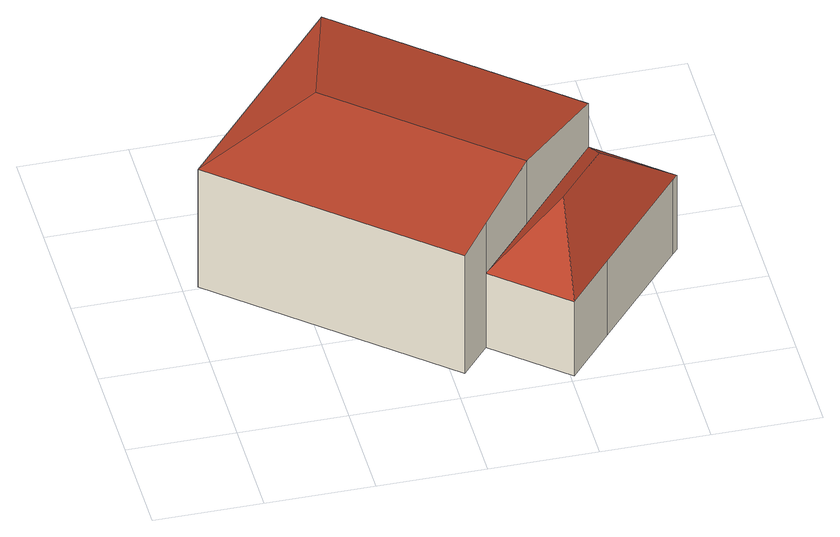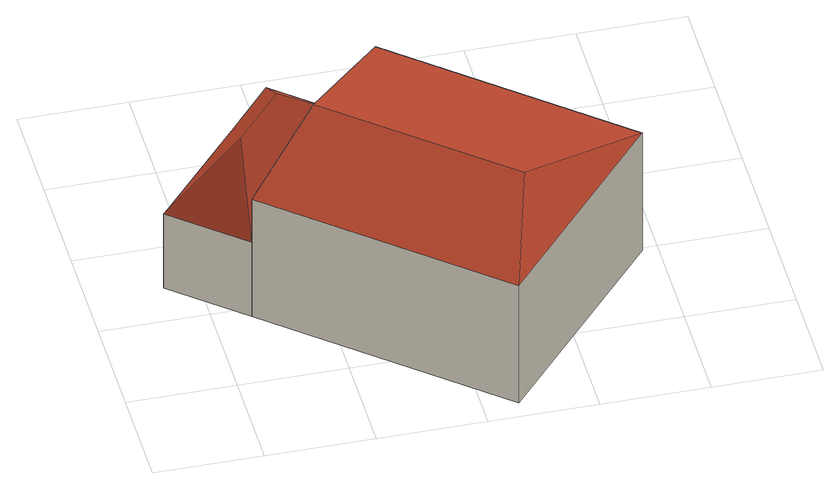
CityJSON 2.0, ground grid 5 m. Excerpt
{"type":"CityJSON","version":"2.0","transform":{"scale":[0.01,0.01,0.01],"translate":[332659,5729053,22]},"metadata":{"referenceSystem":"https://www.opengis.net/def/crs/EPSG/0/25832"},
"CityObjects":{
"building1":{"type":"Building","attributes":{"Gemeindeschluessel":"05170048","Geometrietyp2DReferenz":"3000","function":"31001_1010"},"address":[{"country":"Germany","locality":"Wesel","thoroughfareNumber":"202","thoroughfareName":"Emmericher Straße"}],"children":["building1-1","building1-2"]},
"building1-1":{"type":"BuildingPart","attributes":{"roofType":"5000","measuredHeight":7.64},"parents":["building1"],"geometry":[{"type":"MultiSurface","lod":"2","boundaries":[[[0,1,2,3]],[[4,5,1,0]],[[6,7,8,9]],[[3,2,7,6]],[[10,4,0,11]],[[0,3,11]],[[3,6,9,10,11]],[[1,5,12,8,7,2]],[[4,10,13,14]],[[14,13,12,5]],[[10,9,15,13]],[[12,13,15,8]]],"semantics":{"surfaces":[{"type":"WallSurface"},{"type":"RoofSurface"},{"type":"GroundSurface"},{"type":"ClosureSurface"}],"values":[0,0,0,0,1,1,1,2,0,3,0,3]}}]},
"building1-2":{"type":"BuildingPart","attributes":{"roofType":"3200","measuredHeight":6.93},"parents":["building1"],"geometry":[{"type":"MultiSurface","lod":"2","boundaries":[[[16,17,18,19]],[[15,8,17,16]],[[20,21,5,14]],[[22,23,21,20]],[[19,18,23,22]],[[24,14,15,25]],[[15,16,25]],[[25,16,19,22,20,24]],[[20,14,24]],[[17,8,5,21,23,18]],[[13,14,5,12]],[[15,13,12,8]]],"semantics":{"surfaces":[{"type":"WallSurface"},{"type":"RoofSurface"},{"type":"GroundSurface"},{"type":"ClosureSurface"}],"values":[0,0,0,0,0,1,1,1,1,2,3,3]}}]}
},
"vertices":[
[839,1905,680],[839,1905,21],[70,1013,21],[70,1013,680],[1826,1054,680],[1826,1054,21],[1058,162,680],[1058,162,21],[1189,314,21],[1189,314,716],[1442,608,785],[662,1280,785],[1442,608,21],[1442,608,436],[1826,1054,436],[1189,314,436],
[1515,33,436],[1515,33,21],[1720,271,21],[1720,271,436],[2153,773,436],[2153,773,21],[2129,745,436],[2129,745,21],[1782,673,714],[1559,414,714]
]}
